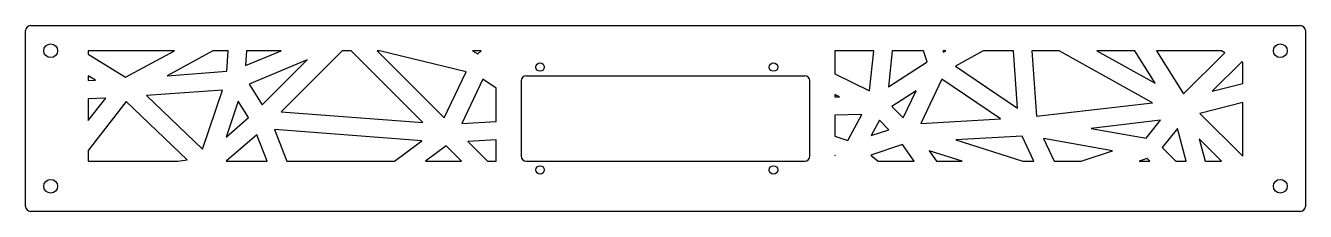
# Model space of a CAD drawing. Header units: millimetres. Extents: x -255 to 255, y -37 to 37.
import ezdxf

# ---------------------------------------------------------------- set-up
doc = ezdxf.new("R2010")
doc.units = ezdxf.units.MM

msp = doc.modelspace()

# ---------------------------------------------------------------- linework, layer by layer
at = {"color": 7, "linetype": 'Continuous', "lineweight": 25}
for p, q in [((-253, 37), (253, 37)), ((-255, -35), (-255, 35)), ((255, 35), (255, -35)), ((-230, 27), (-230, 25.66)), ((-195.67, 27), (-230, 27)), ((-230, 25.66), (-215.17, 16.4)), ((-215.17, 16.4), (-195.67, 27)), ((-180.34, 27), (-198.65, 17.06)), ((-174.26, 27), (-180.34, 27)), ((-174.8, 18.8), (-174.26, 27)), ((-166.93, 27), (-167.32, 21.05)), ((-167.32, 21.05), (-153.12, 27)), ((-153.12, 27), (-166.93, 27)), ((-128.86, 27), (-153.16, 2.7)), ((-125.29, 27), (-128.86, 27)), ((-96.65, -1.64), (-125.29, 27)), ((-114.95, 27), (-88.15, 0.21)), ((-113.95, 27), (-114.95, 27)), ((-79.44, 18.61), (-113.95, 27)), ((-76.94, 27), (-74.78, 25.7)), ((-73.48, 27), (-76.94, 27)), ((-74.78, 25.7), (-73.48, 27)), ((67.5, 27), (67.5, 17.73)), ((83, 27), (67.5, 27)), ((81.3, 10.97), (83, 27)), ((90.36, 27), (88.83, 12.62)), ((102.85, 27), (90.36, 27)), ((104.3, 22.63), (102.85, 27)), ((110.56, 27), (110.73, 26.47)), ((111.68, 27), (110.56, 27)), ((110.73, 26.47), (111.68, 27)), ((126.54, 27), (115.59, 20.81)), ((138.71, 27), (126.54, 27)), ((140.24, 4.05), (138.71, 27)), ((146.04, 27), (147.78, 0.89)), ((156.81, 27), (146.04, 27)), ((194.11, 6.27), (156.81, 27)), ((171.87, 27), (195.16, 14.06)), ((187.03, 27), (171.87, 27)), ((195.16, 14.06), (187.03, 27)), ((195.67, 27), (206.48, 9.78)), ((221.51, 27), (195.67, 27)), ((206.48, 9.78), (222.85, 26.16)), ((222.85, 26.16), (221.51, 27)), ((-142.81, 23.39), (-165.95, 13.69)), ((-160.73, 5.48), (-142.81, 23.39)), ((88.83, 12.62), (104.3, 22.63)), ((115.59, 20.81), (140.24, 4.05)), ((229.61, 22.57), (217.87, 10.83)), ((230, 22.43), (229.61, 22.57)), ((230, 13.95), (230, 22.43)), ((-227.18, 15.27), (-230, 17.04)), ((-230, 17.04), (-230, 15.14)), ((-198.65, 17.06), (-174.8, 18.8)), ((-88.15, 0.21), (-79.44, 18.61)), ((-72.74, 15.67), (-81.12, -2.03)), ((-67.5, 12.11), (-72.74, 15.67)), ((-55.5, 17), (55.5, 17)), ((67.5, 17.73), (81.3, 10.97)), ((110.14, 15.67), (101.76, -2.03)), ((133.44, -0.17), (110.14, 15.67)), ((-230, 15.14), (-227.18, 15.27)), ((-176.57, 11.34), (-206.82, 9.12)), ((-184.44, -12.27), (-176.57, 11.34)), ((-165.95, 13.69), (-160.73, 5.48)), ((-67.5, -1.23), (-67.5, 12.11)), ((-57.5, 15), (-57.5, -15)), ((57.5, -15), (57.5, 15)), ((99.86, 11.04), (90.16, 4.77)), ((94.73, 0.21), (99.86, 11.04)), ((217.87, 10.83), (230, 13.95)), ((-230, -0.85), (-223.04, 8.14)), ((-223.04, 8.14), (-230, 7.82)), ((-230, 7.82), (-230, -0.85)), ((-214.89, 6.72), (-230, -12.8)), ((-190.68, -16.43), (-214.89, 6.72)), ((-206.82, 9.12), (-184.44, -12.27)), ((-170.33, 6.94), (-175.11, -7.4)), ((-166.15, 0.37), (-170.33, 6.94)), ((69.33, 8.69), (67.5, 9.59)), ((67.5, 9.59), (67.5, 8.65)), ((67.5, 8.65), (69.33, 8.69)), ((147.78, 0.89), (194.11, 6.27)), ((230, 6.39), (212.94, 2.01)), ((230, -15.05), (230, 6.39)), ((-175.11, -7.4), (-166.15, 0.37)), ((-153.16, 2.7), (-96.65, -1.64)), ((78.18, 1.58), (67.5, 1.33)), ((67.5, 1.33), (67.5, -7.04)), ((72.62, -8.75), (78.18, 1.58)), ((90.16, 4.77), (94.73, 0.21)), ((212.94, 2.01), (230, -15.05)), ((-97.1, -8.94), (-155.82, -4.43)), ((-155.82, -4.43), (-150.87, -17)), ((-81.12, -2.03), (-67.5, -1.23)), ((85.27, -0.68), (81.97, -6.8)), ((81.97, -6.8), (89.04, -4.45)), ((89.04, -4.45), (85.27, -0.68)), ((101.76, -2.03), (133.44, -0.17)), ((197.27, -0.72), (169.65, -3.93)), ((169.65, -3.93), (191.49, -7.79)), ((191.49, -7.79), (197.27, -0.72)), ((204.09, -3.94), (197.89, -11.52)), ((207.48, -17), (204.09, -3.94)), ((-162.87, -6.48), (-175.01, -17)), ((-158.73, -17), (-162.87, -6.48)), ((-107.93, -17), (-97.1, -8.94)), ((-67.5, -8.56), (-78.72, -9.22)), ((-78.72, -9.22), (-70.95, -17)), ((-67.5, -17), (-67.5, -8.56)), ((67.5, -7.04), (72.62, -8.75)), ((142.12, -6.99), (115.76, -8.54)), ((115.76, -8.54), (142.45, -17)), ((146.8, -17), (142.12, -6.99)), ((178.12, -12.86), (150.67, -8.01)), ((150.67, -8.01), (154.87, -17)), ((221.6, -17), (212.73, -8.13)), ((212.73, -8.13), (215.03, -17)), ((-230, -12.8), (-230, -17)), ((-87.42, -10.87), (-95.67, -17)), ((-81.29, -17), (-87.42, -10.87)), ((67.61, -14.79), (67.5, -14.75)), ((67.5, -14.75), (67.5, -14.9)), ((67.5, -14.9), (67.61, -14.79)), ((94.39, -10.38), (81.83, -14.56)), ((81.83, -14.56), (84.81, -17)), ((99.08, -17), (94.39, -10.38)), ((118.25, -17), (105.08, -12.82)), ((105.08, -12.82), (108.04, -17)), ((165.69, -17), (178.12, -12.86)), ((197.89, -11.52), (203.37, -17)), ((-230, -17), (-194.34, -17)), ((-194.34, -17), (-190.68, -16.43)), ((-175.01, -17), (-158.73, -17)), ((-150.87, -17), (-107.93, -17)), ((-95.67, -17), (-81.29, -17)), ((-70.95, -17), (-67.5, -17)), ((-55.5, -17), (55.5, -17)), ((84.81, -17), (99.08, -17)), ((108.04, -17), (118.25, -17)), ((142.45, -17), (146.8, -17)), ((154.87, -17), (165.69, -17)), ((191.98, -15.95), (188.82, -17)), ((188.82, -17), (193.03, -17)), ((193.03, -17), (191.98, -15.95)), ((203.37, -17), (207.48, -17)), ((215.03, -17), (221.6, -17)), ((253, -37), (-253, -37))]:
    msp.add_line(p, q, dxfattribs=at)
for centre, radius in [((-245, 27), 2.75), ((245, 27), 2.75), ((-50, 20.5), 1.7), ((43, 20.5), 1.7), ((-50, -20.5), 1.7), ((43, -20.5), 1.7), ((-245, -27), 2.75), ((245, -27), 2.75)]:
    msp.add_circle(centre, radius, dxfattribs=at)
for centre, start, end in [((-253, 35), 90, 180), ((253, 35), 0, 90), ((-55.5, 15), 90, 180), ((55.5, 15), 0, 90), ((-55.5, -15), 180, 270), ((55.5, -15), 270, 0), ((-253, -35), 180, 270), ((253, -35), 270, 0)]:
    msp.add_arc(centre, 2, start, end, dxfattribs=at)

doc.saveas('drawing.dxf')
